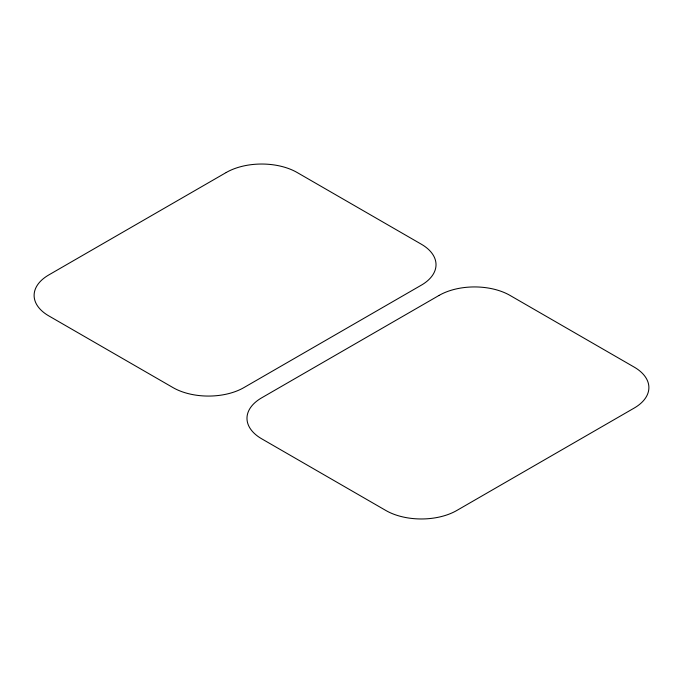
<?xml version="1.0" encoding="UTF-8"?>
<svg xmlns="http://www.w3.org/2000/svg" width="683" height="683" viewBox="0 0 683 683"><rect width="100%" height="100%" fill="white"/><g stroke="black" fill="none" stroke-linecap="round" stroke-linejoin="round"><path stroke-width="1.02" d="M226.201 172.517L48.809 274.933A50.175 28.968 0 0 0 48.809 315.896L172.978 387.585A50.175 28.968 0 0 0 243.933 387.585L421.326 285.17A50.175 28.968 0 0 0 421.326 244.207L297.156 172.517A50.175 28.968 0 0 0 226.201 172.517M439.067 295.415L261.674 397.83A50.175 28.968 0 0 0 261.674 438.793L385.844 510.483A50.175 28.968 0 0 0 456.799 510.483L634.191 408.067A50.175 28.968 0 0 0 634.191 367.104L510.022 295.415A50.175 28.968 0 0 0 439.067 295.415"/></g></svg>
